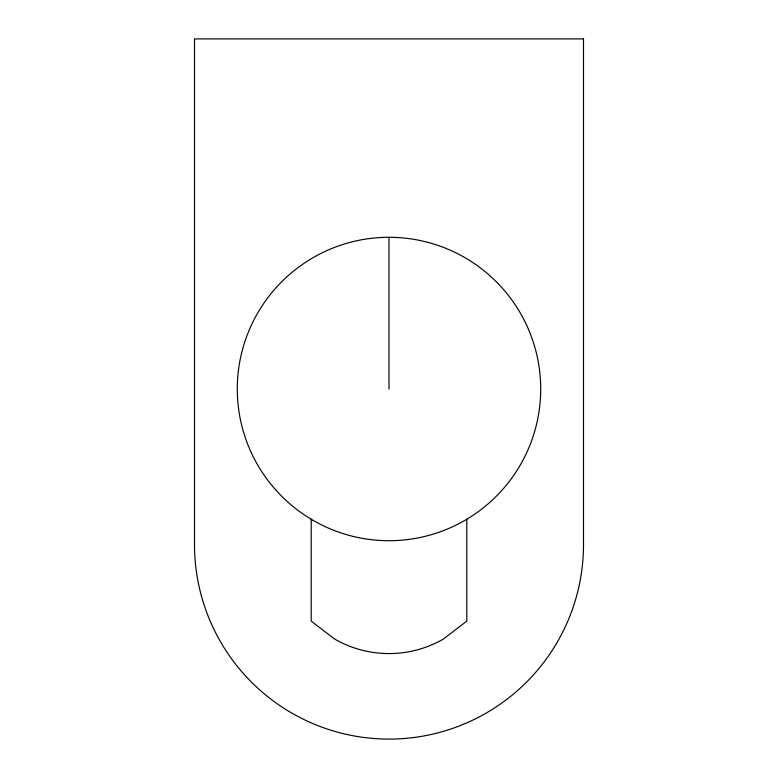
<?xml version="1.0" encoding="UTF-8"?>
<svg xmlns="http://www.w3.org/2000/svg" width="778" height="778" viewBox="0 0 778 778"><rect width="100%" height="100%" fill="white"/><g stroke="black" fill="none" stroke-linecap="round" stroke-linejoin="round"><path stroke-width="1.17" d="M466.8 519.101L466.8 621.107L443.489 638.981A108.988 108.988 0 0 1 334.511 638.981L311.2 621.107L311.2 519.101M389 237.29L389 389M583.5 38.9L194.5 38.9L194.5 544.6A194.5 194.5 0 0 0 389 739.1A194.5 194.5 0 0 0 583.5 544.6L583.5 38.9M313.145 520.385A151.71 151.71 0 0 0 540.71 389A151.71 151.71 0 0 0 313.145 257.615A151.71 151.71 0 0 0 313.145 520.385"/></g></svg>
